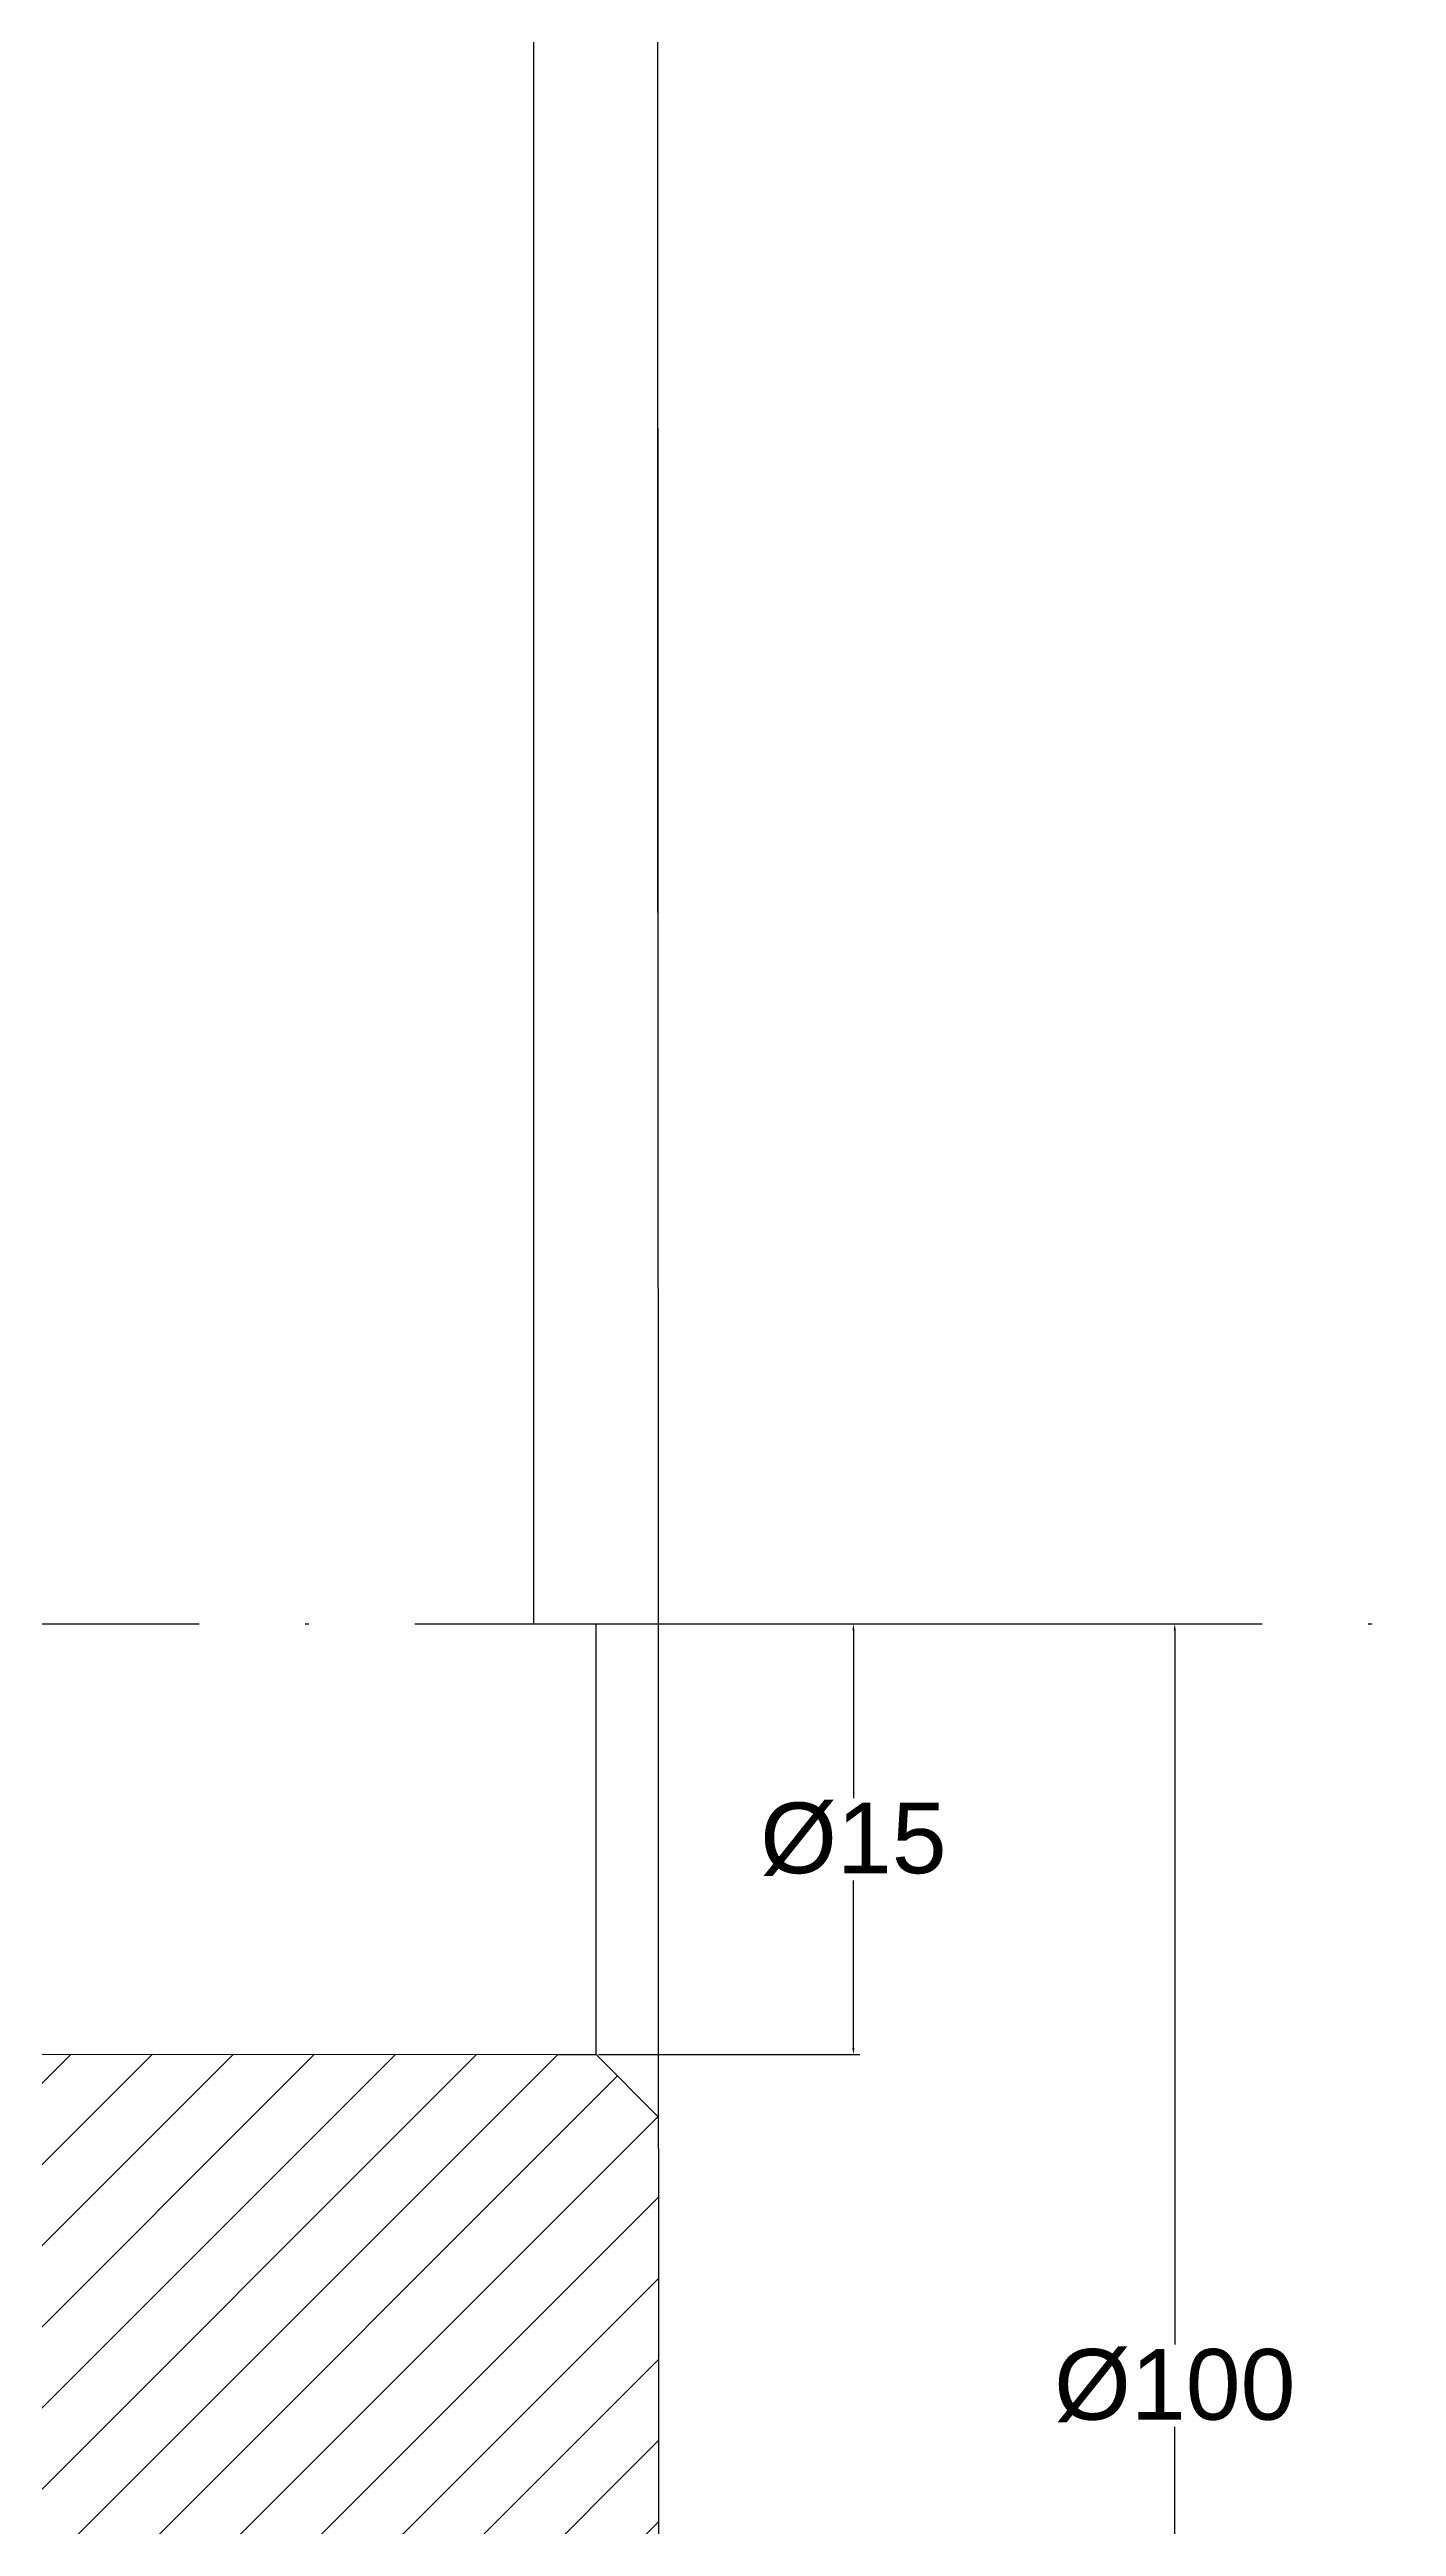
# Model space of a CAD drawing. Header units: inches. Extents: x 17 to 314, y 4 to 204.
# Drawn here: x 129.9 to 168, y 91.8 to 162 of the extents above; entities that cross this region are included whole.
import ezdxf

# ---------------------------------------------------------------- set-up
doc = ezdxf.new("R2010")
doc.units = ezdxf.units.IN
doc.header["$MEASUREMENT"] = 0
doc.linetypes.add('ACAD_ISO04W100', pattern=[30, 24, -3, 0, -3])
doc.styles.get("Standard").update_dxf_attribs({"font": 'arial.ttf'})
doc.dimstyles.get("Standard").update_dxf_attribs({"dimtxt": 0.18, "dimasz": 0.18, "dimexe": 0.18, "dimexo": 0.0625, "dimgap": 0.09, "dimtad": 0, "dimtih": 1, "dimtoh": 1, "dimdec": 4, "dimzin": 0, "dimdsep": 46, "dimtxsty": 'Standard', "dimcen": 0.09, "dimadec": 0, "dimazin": 0, "dimtfac": 1, "dimtdec": 4, "dimtofl": 0, "dimtmove": 0, "dimatfit": 3, "dimfxl": 1, "dimtolj": 1, "dimtzin": 0, "dimarcsym": 0})

# ---------------------------------------------------------------- blocks, each defined once
blk = doc.blocks.new('*D5')
at = {"color": 0, "lineweight": -2, "transparency": 16777216}
for p, q in [((143.644, 171.049), (192.624, 171.071)), ((192.444, 170.891), (192.467, 118.619)), ((192.491, 64.123), (192.468, 116.395)), ((143.692, 63.922), (192.671, 63.943))]:
    blk.add_line(p, q, dxfattribs=at)
at = {"color": 0, "transparency": 16777216}
for points in [[(192.474, 170.891), (192.414, 170.891), (192.444, 171.071)], [(192.521, 64.123), (192.461, 64.123), (192.491, 63.943)]]:
    blk.add_solid(points, dxfattribs=at)
at = {"layer": 'Defpoints', "color": 0, "transparency": 16777216}
for p in [(143.582, 171.049), (192.444, 171.071), (143.629, 63.921)]:
    blk.add_point(p, dxfattribs=at)
at = {"color": 0, "transparency": 16777216, "insert": (192.468, 117.507), "char_height": 0.18, "attachment_point": 5}
blk.add_mtext('\\A1;{\\H11.11111x;130}', dxfattribs=at)
blk = doc.blocks.new('*D9')
at = {"color": 0, "linetype": 'ACAD_ISO04W100', "lineweight": -2, "transparency": 16777216}
blk.add_line((96.841, 108.788), (98.637, 110.574), dxfattribs=at)
for start, end in [(27.63664, 43.43177), (1.37007, 17.35599)]:
    blk.add_arc((93.25, 105.22), 7.415, start, end, dxfattribs=at)
at = {"color": 0, "linetype": 'ACAD_ISO04W100', "transparency": 16777216}
for points in [[(98.613, 110.297), (98.656, 110.338), (98.51, 110.447)], [(100.693, 105.397), (100.633, 105.397), (100.665, 105.217)]]:
    blk.add_solid(points, dxfattribs=at)
at = {"layer": 'Defpoints', "color": 0, "linetype": 'ACAD_ISO04W100', "transparency": 16777216}
for p in [(96.797, 108.744), (100.415, 107.13), (93.25, 105.22), (93.25, 105.22), (144.236, 105.201)]:
    blk.add_point(p, dxfattribs=at)
at = {"color": 0, "linetype": 'ACAD_ISO04W100', "transparency": 16777216, "insert": (100.106, 108.045), "char_height": 0.18, "attachment_point": 5}
blk.add_mtext('\\A1;{\\H5.72222x;45°}', dxfattribs=at)
blk = doc.blocks.new('*D11')
at = {"color": 0, "lineweight": -2, "transparency": 16777216}
for p, q in [((62.968, 137.498), (62.968, 191.607)), ((147.103, 137.538), (147.103, 191.607)), ((63.148, 191.427), (103.517, 191.427)), ((146.923, 191.427), (106.555, 191.427))]:
    blk.add_line(p, q, dxfattribs=at)
at = {"color": 0, "transparency": 16777216}
for points in [[(63.148, 191.457), (63.148, 191.397), (62.968, 191.427)], [(146.923, 191.457), (146.923, 191.397), (147.103, 191.427)]]:
    blk.add_solid(points, dxfattribs=at)
at = {"layer": 'Defpoints', "color": 0, "transparency": 16777216}
for p in [(147.103, 191.427), (62.968, 137.435), (147.103, 137.475)]:
    blk.add_point(p, dxfattribs=at)
at = {"color": 0, "transparency": 16777216, "insert": (105.036, 191.427), "char_height": 0.18, "attachment_point": 5}
blk.add_mtext('\\A1;{\\H11.11111x;90}', dxfattribs=at)
blk = doc.blocks.new('*D15')
at = {"color": 0, "lineweight": -2, "transparency": 16777216}
for p, q in [((153.764, 117.395), (161.924, 117.395)), ((161.744, 117.215), (161.744, 96.99)), ((161.744, 74.431), (161.744, 94.656)), ((153.764, 74.251), (161.924, 74.251))]:
    blk.add_line(p, q, dxfattribs=at)
at = {"color": 0, "transparency": 16777216}
for points in [[(161.714, 117.215), (161.774, 117.215), (161.744, 117.395)], [(161.714, 74.431), (161.774, 74.431), (161.744, 74.251)]]:
    blk.add_solid(points, dxfattribs=at)
at = {"layer": 'Defpoints', "color": 0, "transparency": 16777216}
for p in [(153.702, 117.395), (161.744, 117.395), (153.702, 74.251)]:
    blk.add_point(p, dxfattribs=at)
at = {"color": 0, "transparency": 16777216, "insert": (161.744, 95.823), "char_height": 0.18, "attachment_point": 5}
blk.add_mtext('\\A1;{\\H11.11111x;%%C100}', dxfattribs=at)
blk = doc.blocks.new('*D16')
at = {"color": 0, "lineweight": -2, "transparency": 16777216}
for p, q in [((145.42, 117.395), (152.824, 117.395)), ((152.644, 117.215), (152.644, 112.466)), ((152.644, 105.382), (152.644, 110.131)), ((145.42, 105.202), (152.824, 105.202))]:
    blk.add_line(p, q, dxfattribs=at)
at = {"color": 0, "transparency": 16777216}
for points in [[(152.614, 117.215), (152.674, 117.215), (152.644, 117.395)], [(152.614, 105.382), (152.674, 105.382), (152.644, 105.202)]]:
    blk.add_solid(points, dxfattribs=at)
at = {"layer": 'Defpoints', "color": 0, "transparency": 16777216}
for p in [(145.358, 117.395), (152.644, 117.395), (145.358, 105.202)]:
    blk.add_point(p, dxfattribs=at)
at = {"color": 0, "transparency": 16777216, "insert": (152.644, 111.298), "char_height": 0.18, "attachment_point": 5}
blk.add_mtext('\\A1;{\\H11.11111x;%%C15}', dxfattribs=at)

msp = doc.modelspace()

# ---------------------------------------------------------------- hatches: boundary and pattern name
at = {"lineweight": 30, "transparency": 33554687}
h = msp.add_hatch(dxfattribs=at)
h.set_pattern_fill('ANSI31', color=256, scale=13)
h.paths.add_polyline_path([(147.11939, 103.42773), (145.358, 105.20175), (144.23582, 105.20122), (93.25024, 105.21978), (89.74491, 101.65429), (64.74491, 101.65429), (62.96849, 99.89523), (62.96849, 97.39523), (66.48095, 93.83677), (96.48095, 93.83677), (100.01452, 97.37427), (100.07671, 102.56017), (120.07671, 102.56017), (120.0857, 78.60578), (121.93409, 76.82281), (145.367, 76.75121), (147.13126, 78.49083)])

# ---------------------------------------------------------------- linework, layer by layer
at = {"lineweight": 30}
for p, q in [((143.58175, 171.04903), (143.58175, 117.39523)), ((147.08889, 167.48533), (147.1365, 67.48519)), ((145.358, 105.20175), (145.358, 117.39523)), ((93.25024, 105.21978), (144.23582, 105.20122)), ((144.23582, 105.20122), (145.358, 105.20175)), ((145.358, 105.20175), (147.11944, 103.42768))]:
    msp.add_line(p, q, dxfattribs=at)
at = {"color": 152, "linetype": 'ACAD_ISO04W100', "true_color": 0x2776bb}
msp.add_line((49.92078, 117.39523), (224.19236, 117.39523), dxfattribs=at)

# ---------------------------------------------------------------- dimensions: what is measured, and where the dimension line sits
at = {"color": 30, "true_color": 0xf26722}
dim = msp.add_linear_dim(base=(147.10318, 191.42662), p1=(62.96849, 137.43529), p2=(147.10318, 137.47534), text='{\\H11.11111x;90}', dimstyle='Standard', dxfattribs=at)
dim.commit()
dim.dimension.update_dxf_attribs({"geometry": '*D11', "text_midpoint": (105.03583, 191.42662)})
dim = msp.add_aligned_dim(p1=(143.62936, 63.92149), p2=(143.58175, 171.04903), distance=-48.86211, text='{\\H11.11111x;130}', dimstyle='Standard', dxfattribs=at)
dim.commit()
dim.dimension.update_dxf_attribs({"geometry": '*D5', "text_midpoint": (192.46766, 117.50698)})
for base, p1, p2, text, picture, middle in [((152.64363, 117.39523), (145.358, 105.20175), (145.358, 117.39523), '{\\H11.11111x;%%C15}', '*D16', (152.64363, 111.29849)), ((161.74366, 117.39523), (153.7019, 74.25121), (153.7019, 117.39523), '{\\H11.11111x;%%C100}', '*D15', (161.74366, 95.82322))]:
    dim = msp.add_linear_dim(base=base, p1=p1, p2=p2, angle=90, text=text, dimstyle='Standard', dxfattribs=at)
    dim.commit()
    dim.dimension.update_dxf_attribs({"geometry": picture, "text_midpoint": middle})
at = {"color": 30, "linetype": 'ACAD_ISO04W100', "true_color": 0xf26722}
dim = msp.add_angular_dim_2l(base=(100.41487, 107.12976), line1=((93.25024, 105.21978), (144.23582, 105.20122)), line2=((93.25024, 105.21978), (96.79669, 108.74436)), text='{\\H5.72222x;<>}', dimstyle='Standard', dxfattribs=at)
dim.commit()
dim.dimension.update_dxf_attribs({"geometry": '*D9', "text_midpoint": (100.10556, 108.04547)})

doc.saveas('drawing.dxf')
